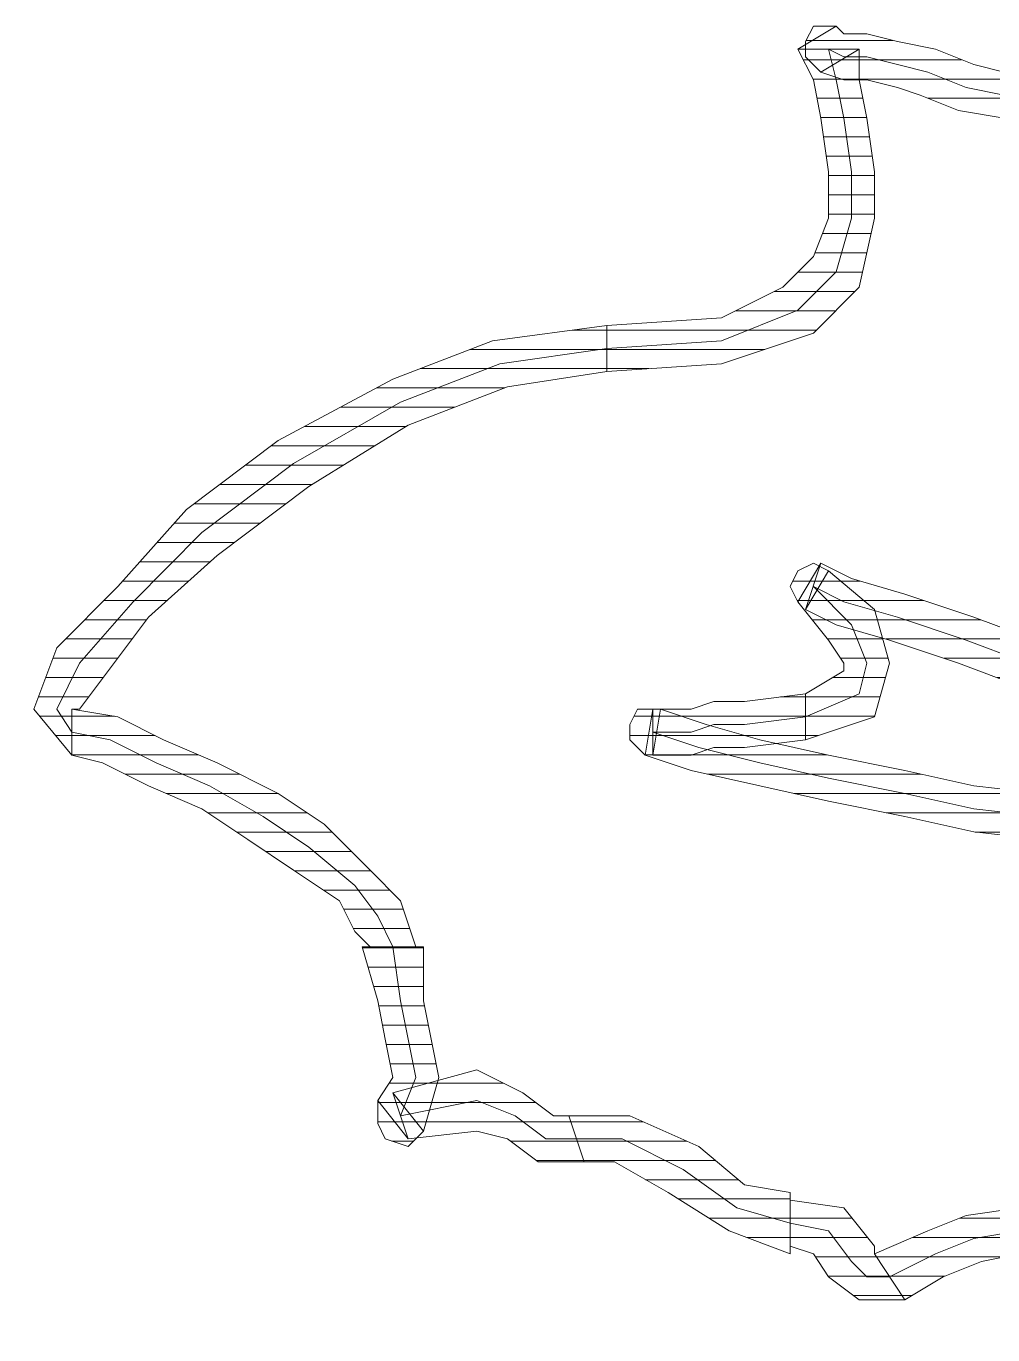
# Model space of a CAD drawing. Header units: centimetres. Extents: x 54005 to 61405, y 90310 to 94744.
# Drawn here: x 56840.96 to 56847.22, y 91940.84 to 91949.31 of the extents above; entities that cross this region are included whole.
import ezdxf

# ---------------------------------------------------------------- set-up
doc = ezdxf.new("R2010")
doc.units = ezdxf.units.CM
doc.header["$LTSCALE"] = 25
doc.layers.get('0').update_dxf_attribs({"lineweight": 0})
doc.layers.add('ÖLCULENDIRME', color=115, linetype='Continuous', lineweight=5)
pattern_1 = [(360, (-5108.51305, -673.59423), (1e-16, 0.125), [25])]

# ---------------------------------------------------------------- blocks, each defined once
blk = doc.blocks.new('by')
at = {"ltscale": 30}
h = blk.add_hatch(dxfattribs=at)
h.set_pattern_fill('DC_LINES', color=256, scale=0.1, style=0)
h.set_pattern_definition(pattern_1)
edge = h.paths.add_edge_path(flags=0)
edge.add_line((6408.6208, 2233.1021), (6408.5222, 2233.1021))
edge.add_line((6408.5222, 2233.1021), (6410.0066, 2232.7544))
edge.add_line((6410.0066, 2232.7544), (6411.3415, 2232.1583))
edge.add_line((6411.3415, 2232.1583), (6412.529, 2231.3139))
edge.add_line((6412.529, 2231.3139), (6413.5193, 2230.3204))
edge.add_line((6413.5193, 2230.3204), (6414.4099, 2229.2772))
edge.add_line((6414.4099, 2229.2772), (6415.1023, 2228.234))
edge.add_line((6415.1023, 2228.234), (6415.5964, 2227.1909))
edge.add_line((6415.5964, 2227.1909), (6415.9929, 2226.3464))
edge.add_line((6415.9929, 2226.3464), (6415.696, 2226.247))
edge.add_line((6415.696, 2226.247), (6415.2995, 2227.0915))
edge.add_line((6415.2995, 2227.0915), (6414.8054, 2228.0354))
edge.add_line((6414.8054, 2228.0354), (6414.113, 2229.0785))
edge.add_line((6414.113, 2229.0785), (6413.321, 2230.1216))
edge.add_line((6413.321, 2230.1216), (6412.3318, 2231.0158))
edge.add_line((6412.3318, 2231.0158), (6411.1443, 2231.8602))
edge.add_line((6411.1443, 2231.8602), (6409.907, 2232.4563))
edge.add_line((6409.907, 2232.4563), (6408.5222, 2232.8041))
edge.add_line((6408.5222, 2232.8041), (6408.4226, 2232.8041))
edge.add_line((6408.4226, 2232.8041), (6408.5222, 2232.8041))
edge.add_line((6408.5222, 2232.8041), (6408.4226, 2232.8537))
edge.add_line((6408.4226, 2232.8537), (6408.3738, 2232.9531))
edge.add_line((6408.3738, 2232.9531), (6408.4226, 2233.0524))
edge.add_line((6408.4226, 2233.0524), (6408.5222, 2233.1021))
h = blk.add_hatch(dxfattribs=at)
h.set_pattern_fill('DC_LINES', color=256, scale=0.1, style=0)
h.set_pattern_definition(pattern_1)
h.paths.add_polyline_path([(6403.6238, 2226.3961), (6404.1189, 2226.3464), (6404.5642, 2226.2968), (6404.9597, 2226.247), (6405.3064, 2226.1974), (6405.6032, 2226.1974), (6405.8503, 2226.247), (6406.0974, 2226.3464), (6406.3454, 2226.4954), (6406.5427, 2226.1974), (6406.197, 2226.0484), (6405.9489, 2225.949), (6405.6032, 2225.8993), (6405.3064, 2225.8993), (6404.9597, 2225.949), (6404.5642, 2225.9987), (6404.1189, 2226.0484), (6403.6238, 2226.098), (6403.5251, 2226.1477), (6403.4753, 2226.247), (6403.5251, 2226.3464)], flags=0)
h = blk.add_hatch(dxfattribs=at)
h.set_pattern_fill('DC_LINES', color=256, scale=0.1, style=0)
h.set_pattern_definition(pattern_1)
edge = h.paths.add_edge_path(flags=0)
edge.add_line((6406.3454, 2226.4954), (6406.6413, 2226.4954))
edge.add_line((6406.6413, 2226.4954), (6406.8396, 2226.3464))
edge.add_line((6406.8396, 2226.3464), (6406.9382, 2226.1974))
edge.add_line((6406.9382, 2226.1974), (6407.0876, 2226.1477))
edge.add_line((6407.0876, 2226.1477), (6407.0876, 2225.8497))
edge.add_line((6407.0876, 2225.8497), (6406.7409, 2225.8993))
edge.add_line((6406.7409, 2225.8993), (6406.5427, 2226.1477))
edge.add_line((6406.5427, 2226.1477), (6406.5427, 2226.1974))
h = blk.add_hatch(dxfattribs=at)
h.set_pattern_fill('DC_LINES', color=256, scale=0.1, style=0)
h.set_pattern_definition(pattern_1)
edge = h.paths.add_edge_path(flags=0)
edge.add_line((6407.0876, 2226.1477), (6407.0876, 2226.1974))
edge.add_line((6407.0876, 2226.1974), (6407.4831, 2226.0484))
edge.add_line((6407.4831, 2226.0484), (6407.8786, 2225.8))
edge.add_line((6407.8786, 2225.8), (6408.2253, 2225.6013))
edge.add_line((6408.2253, 2225.6013), (6408.4226, 2225.6013))
edge.add_line((6408.4226, 2225.6013), (6408.5222, 2225.3032))
edge.add_line((6408.5222, 2225.3032), (6408.1257, 2225.3032))
edge.add_line((6408.1257, 2225.3032), (6407.6804, 2225.5019))
edge.add_line((6407.6804, 2225.5019), (6407.3835, 2225.7503))
edge.add_line((6407.3835, 2225.7503), (6407.0876, 2225.8))
edge.add_line((6407.0876, 2225.8), (6407.0876, 2225.8497))
h = blk.add_hatch(dxfattribs=at)
h.set_pattern_fill('DC_LINES', color=256, scale=0.1, style=0)
h.set_pattern_definition(pattern_1)
edge = h.paths.add_edge_path(flags=0)
edge.add_line((6408.4226, 2225.6013), (6408.7195, 2225.6013))
edge.add_line((6408.7195, 2225.6013), (6408.9177, 2225.4522))
edge.add_line((6408.9177, 2225.4522), (6409.1159, 2225.4026))
edge.add_line((6409.1159, 2225.4026), (6409.5613, 2225.4522))
edge.add_line((6409.5613, 2225.4522), (6409.6599, 2225.1543))
edge.add_line((6409.6599, 2225.1543), (6409.1159, 2225.0052))
edge.add_line((6409.1159, 2225.0052), (6408.8191, 2225.1543))
edge.add_line((6408.8191, 2225.1543), (6408.6208, 2225.3032))
edge.add_line((6408.6208, 2225.3032), (6408.5222, 2225.3032))
h = blk.add_hatch(dxfattribs=at)
h.set_pattern_fill('DC_LINES', color=256, scale=0.1, style=0)
h.set_pattern_definition(pattern_1)
edge = h.paths.add_edge_path(flags=0)
edge.add_line((6409.5613, 2225.4522), (6409.7585, 2225.2039))
edge.add_line((6409.7585, 2225.2039), (6409.6599, 2225.0549))
edge.add_line((6409.6599, 2225.0549), (6409.7097, 2224.8065))
edge.add_line((6409.7097, 2224.8065), (6409.7585, 2224.5581))
edge.add_line((6409.7585, 2224.5581), (6409.8581, 2224.2104))
edge.add_line((6409.8581, 2224.2104), (6409.4616, 2224.2104))
edge.add_line((6409.4616, 2224.2104), (6409.4616, 2224.5581))
edge.add_line((6409.4616, 2224.5581), (6409.4128, 2224.8065))
edge.add_line((6409.4128, 2224.8065), (6409.363, 2225.0549))
edge.add_line((6409.363, 2225.0549), (6409.4616, 2225.4026))
edge.add_line((6409.4616, 2225.4026), (6409.6599, 2225.1543))
edge.add_line((6409.6599, 2225.1543), (6409.4616, 2225.4026))
edge.add_line((6409.4616, 2225.4026), (6409.5613, 2225.5019))
edge.add_line((6409.5613, 2225.5019), (6409.7097, 2225.4522))
edge.add_line((6409.7097, 2225.4522), (6409.7585, 2225.3529))
edge.add_line((6409.7585, 2225.3529), (6409.7585, 2225.2039))
h = blk.add_hatch(dxfattribs=at)
h.set_pattern_fill('DC_LINES', color=256, scale=0.1, style=0)
h.set_pattern_definition(pattern_1)
edge = h.paths.add_edge_path(flags=0)
edge.add_line((6409.8581, 2224.2104), (6409.8083, 2224.2104))
edge.add_line((6409.8083, 2224.2104), (6409.907, 2224.1111))
edge.add_line((6409.907, 2224.1111), (6410.0066, 2223.9123))
edge.add_line((6410.0066, 2223.9123), (6410.3034, 2223.7137))
edge.add_line((6410.3034, 2223.7137), (6410.6003, 2223.515))
edge.add_line((6410.6003, 2223.515), (6410.8972, 2223.3163))
edge.add_line((6410.8972, 2223.3163), (6411.2429, 2223.1673))
edge.add_line((6411.2429, 2223.1673), (6411.5398, 2223.0183))
edge.add_line((6411.5398, 2223.0183), (6411.738, 2222.9685))
edge.add_line((6411.738, 2222.9685), (6411.738, 2222.6706))
edge.add_line((6411.738, 2222.6706), (6411.4411, 2222.7202))
edge.add_line((6411.4411, 2222.7202), (6411.1443, 2222.8692))
edge.add_line((6411.1443, 2222.8692), (6410.7976, 2223.0183))
edge.add_line((6410.7976, 2223.0183), (6410.4021, 2223.2169))
edge.add_line((6410.4021, 2223.2169), (6410.1052, 2223.4156))
edge.add_line((6410.1052, 2223.4156), (6409.8083, 2223.7137))
edge.add_line((6409.8083, 2223.7137), (6409.6101, 2223.9123))
edge.add_line((6409.6101, 2223.9123), (6409.5114, 2224.2104))
edge.add_line((6409.5114, 2224.2104), (6409.4616, 2224.2104))
h = blk.add_hatch(dxfattribs=at)
h.set_pattern_fill('DC_LINES', color=256, scale=0.1, style=0)
h.set_pattern_definition(pattern_1)
edge = h.paths.add_edge_path(flags=0)
edge.add_line((6407.9773, 2222.9685), (6407.9284, 2222.6706))
edge.add_line((6407.9284, 2222.6706), (6407.6316, 2222.7699))
edge.add_line((6407.6316, 2222.7699), (6407.2849, 2222.8692))
edge.add_line((6407.2849, 2222.8692), (6406.8396, 2222.9685))
edge.add_line((6406.8396, 2222.9685), (6406.3454, 2223.0679))
edge.add_line((6406.3454, 2223.0679), (6405.9001, 2223.1673))
edge.add_line((6405.9001, 2223.1673), (6405.4548, 2223.2169))
edge.add_line((6405.4548, 2223.2169), (6405.0583, 2223.3163))
edge.add_line((6405.0583, 2223.3163), (6404.8611, 2223.3659))
edge.add_line((6404.8611, 2223.3659), (6404.9597, 2223.664))
edge.add_line((6404.9597, 2223.664), (6405.1579, 2223.6143))
edge.add_line((6405.1579, 2223.6143), (6405.4548, 2223.515))
edge.add_line((6405.4548, 2223.515), (6405.9001, 2223.4654))
edge.add_line((6405.9001, 2223.4654), (6406.3454, 2223.3659))
edge.add_line((6406.3454, 2223.3659), (6406.8396, 2223.2666))
edge.add_line((6406.8396, 2223.2666), (6407.2849, 2223.1673))
edge.add_line((6407.2849, 2223.1673), (6407.7302, 2223.0679))
edge.add_line((6407.7302, 2223.0679), (6408.0271, 2222.9685))
edge.add_line((6408.0271, 2222.9685), (6407.9773, 2222.6706))
edge.add_line((6407.9773, 2222.6706), (6408.0271, 2222.9685))
edge.add_line((6408.0271, 2222.9685), (6408.1257, 2222.8692))
edge.add_line((6408.1257, 2222.8692), (6408.1257, 2222.7699))
edge.add_line((6408.1257, 2222.7699), (6408.0769, 2222.6706))
edge.add_line((6408.0769, 2222.6706), (6407.9284, 2222.6706))
h = blk.add_hatch(dxfattribs=at)
h.set_pattern_fill('DC_LINES', color=256, scale=0.1, style=0)
h.set_pattern_definition(pattern_1)
edge = h.paths.add_edge_path(flags=0)
edge.add_line((6406.988, 2222.8692), (6407.3835, 2222.9189))
edge.add_line((6407.3835, 2222.9189), (6407.5818, 2222.9189))
edge.add_line((6407.5818, 2222.9189), (6407.7302, 2222.9685))
edge.add_line((6407.7302, 2222.9685), (6407.9773, 2222.9685))
edge.add_line((6407.9773, 2222.9685), (6407.9773, 2222.6706))
edge.add_line((6407.9773, 2222.6706), (6407.7302, 2222.6706))
edge.add_line((6407.7302, 2222.6706), (6407.5818, 2222.6208))
edge.add_line((6407.5818, 2222.6208), (6407.3835, 2222.6208))
edge.add_line((6407.3835, 2222.6208), (6406.988, 2222.5712))
h = blk.add_hatch(dxfattribs=at)
h.set_pattern_fill('DC_LINES', color=256, scale=0.1, style=0)
h.set_pattern_definition(pattern_1)
edge = h.paths.add_edge_path(flags=0)
edge.add_line((6411.738, 2222.9685), (6411.9851, 2222.6706))
edge.add_line((6411.9851, 2222.6706), (6411.8366, 2222.2731))
edge.add_line((6411.8366, 2222.2731), (6411.4411, 2221.8758))
edge.add_line((6411.4411, 2221.8758), (6410.9958, 2221.379))
edge.add_line((6410.9958, 2221.379), (6410.4021, 2220.9319))
edge.add_line((6410.4021, 2220.9319), (6409.6599, 2220.5345))
edge.add_line((6409.6599, 2220.5345), (6409.0163, 2220.2862))
edge.add_line((6409.0163, 2220.2862), (6408.2741, 2220.1868))
edge.add_line((6408.2741, 2220.1868), (6408.2741, 2220.4848))
edge.add_line((6408.2741, 2220.4848), (6408.9177, 2220.5842))
edge.add_line((6408.9177, 2220.5842), (6409.5613, 2220.8326))
edge.add_line((6409.5613, 2220.8326), (6410.2038, 2221.2299))
edge.add_line((6410.2038, 2221.2299), (6410.7976, 2221.677))
edge.add_line((6410.7976, 2221.677), (6411.2429, 2222.0744))
edge.add_line((6411.2429, 2222.0744), (6411.5398, 2222.4718))
edge.add_line((6411.5398, 2222.4718), (6411.6882, 2222.6706))
edge.add_line((6411.6882, 2222.6706), (6411.738, 2222.6706))
h = blk.add_hatch(dxfattribs=at)
h.set_pattern_fill('DC_LINES', color=256, scale=0.1, style=0)
h.set_pattern_definition(pattern_1)
edge = h.paths.add_edge_path(flags=0)
edge.add_line((6406.988, 2222.0247), (6406.8396, 2221.7764))
edge.add_line((6406.8396, 2221.7764), (6406.5427, 2222.0247))
edge.add_line((6406.5427, 2222.0247), (6406.4441, 2222.3725))
edge.add_line((6406.4441, 2222.3725), (6406.5427, 2222.7202))
edge.add_line((6406.5427, 2222.7202), (6406.988, 2222.8692))
edge.add_line((6406.988, 2222.8692), (6406.988, 2222.5712))
edge.add_line((6406.988, 2222.5712), (6406.7409, 2222.4221))
edge.add_line((6406.7409, 2222.4221), (6406.7409, 2222.3725))
edge.add_line((6406.7409, 2222.3725), (6406.8396, 2222.2235))
edge.add_line((6406.8396, 2222.2235), (6407.0378, 2221.9751))
edge.add_line((6407.0378, 2221.9751), (6406.8894, 2221.7268))
edge.add_line((6406.8894, 2221.7268), (6407.0378, 2221.9751))
edge.add_line((6407.0378, 2221.9751), (6407.0876, 2221.8758))
edge.add_line((6407.0876, 2221.8758), (6407.0378, 2221.7764))
edge.add_line((6407.0378, 2221.7764), (6406.9382, 2221.7268))
edge.add_line((6406.9382, 2221.7268), (6406.8396, 2221.7764))
h = blk.add_hatch(dxfattribs=at)
h.set_pattern_fill('DC_LINES', color=256, scale=0.1, style=0)
h.set_pattern_definition(pattern_1)
edge = h.paths.add_edge_path(flags=0)
edge.add_line((6405.6032, 2222.5215), (6405.9988, 2222.3725))
edge.add_line((6405.9988, 2222.3725), (6406.4441, 2222.2235))
edge.add_line((6406.4441, 2222.2235), (6406.7907, 2222.1241))
edge.add_line((6406.7907, 2222.1241), (6406.988, 2222.0247))
edge.add_line((6406.988, 2222.0247), (6406.8894, 2221.7268))
edge.add_line((6406.8894, 2221.7268), (6406.6911, 2221.826))
edge.add_line((6406.6911, 2221.826), (6406.3454, 2221.9254))
edge.add_line((6406.3454, 2221.9254), (6405.9001, 2222.0744))
edge.add_line((6405.9001, 2222.0744), (6405.5036, 2222.2235))
h = blk.add_hatch(dxfattribs=at)
h.set_pattern_fill('DC_LINES', color=256, scale=0.1, style=0)
h.set_pattern_definition(pattern_1)
edge = h.paths.add_edge_path(flags=0)
edge.add_line((6408.2741, 2220.1868), (6407.5329, 2220.1372))
edge.add_line((6407.5329, 2220.1372), (6407.1364, 2219.9384))
edge.add_line((6407.1364, 2219.9384), (6406.9382, 2219.7398))
edge.add_line((6406.9382, 2219.7398), (6406.8396, 2219.4914))
edge.add_line((6406.8396, 2219.4914), (6406.8396, 2219.1933))
edge.add_line((6406.8396, 2219.1933), (6406.8894, 2218.8456))
edge.add_line((6406.8894, 2218.8456), (6406.9382, 2218.5972))
edge.add_line((6406.9382, 2218.5972), (6407.0378, 2218.3985))
edge.add_line((6407.0378, 2218.3985), (6406.6413, 2218.3985))
edge.add_line((6406.6413, 2218.3985), (6406.6413, 2218.5972))
edge.add_line((6406.6413, 2218.5972), (6406.5925, 2218.8456))
edge.add_line((6406.5925, 2218.8456), (6406.5427, 2219.1933))
edge.add_line((6406.5427, 2219.1933), (6406.5427, 2219.4914))
edge.add_line((6406.5427, 2219.4914), (6406.6413, 2219.9384))
edge.add_line((6406.6413, 2219.9384), (6406.9382, 2220.2365))
edge.add_line((6406.9382, 2220.2365), (6407.5329, 2220.4351))
edge.add_line((6407.5329, 2220.4351), (6408.2741, 2220.4848))
h = blk.add_hatch(dxfattribs=at)
h.set_pattern_fill('DC_LINES', color=256, scale=0.1, style=0)
h.set_pattern_definition(pattern_1)
edge = h.paths.add_edge_path(flags=0)
edge.add_line((6407.0378, 2218.3985), (6406.7907, 2218.2495))
edge.add_line((6406.7907, 2218.2495), (6406.7409, 2218.2992))
edge.add_line((6406.7409, 2218.2992), (6406.5925, 2218.2992))
edge.add_line((6406.5925, 2218.2992), (6406.3943, 2218.3488))
edge.add_line((6406.3943, 2218.3488), (6406.1472, 2218.3985))
edge.add_line((6406.1472, 2218.3985), (6405.9001, 2218.4979))
edge.add_line((6405.9001, 2218.4979), (6405.7019, 2218.5476))
edge.add_line((6405.7019, 2218.5476), (6405.3064, 2218.6469))
edge.add_line((6405.3064, 2218.6469), (6404.9597, 2218.7959))
edge.add_line((6404.9597, 2218.7959), (6405.0583, 2219.094))
edge.add_line((6405.0583, 2219.094), (6405.405, 2218.945))
edge.add_line((6405.405, 2218.945), (6405.7019, 2218.8456))
edge.add_line((6405.7019, 2218.8456), (6405.9988, 2218.7959))
edge.add_line((6405.9988, 2218.7959), (6406.2458, 2218.6966))
edge.add_line((6406.2458, 2218.6966), (6406.3943, 2218.6469))
edge.add_line((6406.3943, 2218.6469), (6406.5925, 2218.5972))
edge.add_line((6406.5925, 2218.5972), (6406.7409, 2218.5972))
edge.add_line((6406.7409, 2218.5972), (6406.8894, 2218.5476))
edge.add_line((6406.8894, 2218.5476), (6406.6413, 2218.3985))
edge.add_line((6406.6413, 2218.3985), (6406.8894, 2218.5476))
edge.add_line((6406.8894, 2218.5476), (6406.988, 2218.4483))
edge.add_line((6406.988, 2218.4483), (6406.988, 2218.3488))
edge.add_line((6406.988, 2218.3488), (6406.9382, 2218.2495))
edge.add_line((6406.9382, 2218.2495), (6406.7907, 2218.2495))
for p, q in [((6406.0974, 2226.3464, -4.5045), (6406.3454, 2226.4954, -4.5045)), ((6406.3454, 2226.4954, -4.5045), (6406.3454, 2226.4954, -4.5045)), ((6406.3454, 2226.4954, -4.5045), (6406.6413, 2226.4954, -4.5045)), ((6406.5427, 2226.1974, -4.5045), (6406.3454, 2226.4954, -4.5045)), ((6406.3454, 2226.4954, -4.5045), (6406.3454, 2226.4954, -4.5045)), ((6406.3454, 2226.4954, -4.5045), (6406.5427, 2226.1974, -4.5045)), ((6406.6413, 2226.4954, -4.5045), (6406.8396, 2226.3464, -4.5045)), ((6405.8503, 2226.247, -4.5045), (6406.0974, 2226.3464, -4.5045)), ((6406.4441, 2226.3464, -4.5045), (6406.1472, 2226.1974, -4.5045)), ((6406.5925, 2226.3464, -4.5045), (6406.4441, 2226.3464, -4.5045)), ((6406.6911, 2226.247, -4.5045), (6406.5925, 2226.3464, -4.5045)), ((6406.8396, 2226.3464, -4.5045), (6406.9382, 2226.1974, -4.5045)), ((6405.6032, 2226.1974, -4.5045), (6405.8503, 2226.247, -4.5045)), ((6406.8396, 2226.0484, -4.5045), (6406.6911, 2226.247, -4.5045)), ((6406.1472, 2226.1974, -4.5045), (6405.9001, 2226.098, -4.5045)), ((6406.5427, 2226.1974, -4.5045), (6406.197, 2226.0484, -4.5045)), ((6406.5427, 2226.1477, -4.5045), (6406.5427, 2226.1974, -4.5045)), ((6406.5427, 2226.1974, -4.5045), (6406.5427, 2226.1974, -4.5045)), ((6406.5427, 2226.1974, -4.5045), (6406.5427, 2226.1974, -4.5045)), ((6406.7409, 2225.8993, -4.5045), (6406.5427, 2226.1477, -4.5045)), ((6406.9382, 2226.1974, -4.5045), (6407.0876, 2226.1477, -4.5045)), ((6407.0876, 2226.1477, -4.5045), (6407.0876, 2226.1974, -4.5045)), ((6407.0876, 2226.1974, -4.5045), (6407.4831, 2226.0484, -4.5045)), ((6407.0876, 2226.1477, -4.5045), (6407.0876, 2225.8497, -4.5045)), ((6407.0876, 2225.8497, -4.5045), (6407.0876, 2226.1477, -4.5045)), ((6407.0876, 2226.1477, -4.5045), (6407.0876, 2226.1477, -4.5045)), ((6405.9001, 2226.098, -4.5045), (6405.6032, 2226.0484, -4.5045)), ((6406.197, 2226.0484, -4.5045), (6405.9489, 2225.949, -4.5045)), ((6407.0876, 2225.9987, -4.5045), (6406.8396, 2226.0484, -4.5045)), ((6407.4831, 2226.0484, -4.5045), (6407.8786, 2225.8, -4.5045)), ((6407.4333, 2225.8993, -4.5045), (6407.0876, 2225.9987, -4.5045)), ((6405.9489, 2225.949, -4.5045), (6405.6032, 2225.8993, -4.5045)), ((6407.0876, 2225.8497, -4.5045), (6406.7409, 2225.8993, -4.5045)), ((6407.78, 2225.651, -4.5045), (6407.4333, 2225.8993, -4.5045)), ((6407.0876, 2225.8, -4.5045), (6407.0876, 2225.8497, -4.5045)), ((6407.3835, 2225.7503, -4.5045), (6407.0876, 2225.8, -4.5045)), ((6407.8786, 2225.8, -4.5045), (6408.2253, 2225.6013, -4.5045)), ((6407.6804, 2225.5019, -4.5045), (6407.3835, 2225.7503, -4.5045)), ((6408.1755, 2225.4522, -4.5045), (6407.78, 2225.651, -4.5045)), ((6408.2253, 2225.6013, -4.5045), (6408.4226, 2225.6013, -4.5045)), ((6408.4226, 2225.6013, -4.5045), (6408.4226, 2225.6013, -4.5045)), ((6408.4226, 2225.6013, -4.5045), (6408.7195, 2225.6013, -4.5045)), ((6408.5222, 2225.3032, -4.5045), (6408.4226, 2225.6013, -4.5045)), ((6408.4226, 2225.6013, -4.5045), (6408.4226, 2225.6013, -4.5045)), ((6408.4226, 2225.6013, -4.5045), (6408.5222, 2225.3032, -4.5045)), ((6408.7195, 2225.6013, -4.5045), (6408.9177, 2225.4522, -4.5045)), ((6408.1257, 2225.3032, -4.5045), (6407.6804, 2225.5019, -4.5045)), ((6408.4724, 2225.4522, -4.5045), (6408.1755, 2225.4522, -4.5045)), ((6408.6706, 2225.4522, -4.5045), (6408.4724, 2225.4522, -4.5045)), ((6408.8679, 2225.3032, -4.5045), (6408.6706, 2225.4522, -4.5045)), ((6408.9177, 2225.4522, -4.5045), (6409.1159, 2225.4026, -4.5045)), ((6409.1159, 2225.4026, -4.5045), (6409.5613, 2225.4522, -4.5045)), ((6409.4616, 2225.4026, -4.5045), (6409.5613, 2225.5019, -4.5045)), ((6409.5613, 2225.5019, -4.5045), (6409.7097, 2225.4522, -4.5045)), ((6409.5613, 2225.4522, -4.5045), (6409.7585, 2225.2039, -4.5045)), ((6409.7585, 2225.2039, -4.5045), (6409.5613, 2225.4522, -4.5045)), ((6409.5613, 2225.4522, -4.5045), (6409.5613, 2225.4522, -4.5045)), ((6409.5613, 2225.4522, -4.5045), (6409.6599, 2225.1543, -4.5045)), ((6409.7097, 2225.4522, -4.5045), (6409.7585, 2225.3529, -4.5045)), ((6409.363, 2225.0549, -4.5045), (6409.4616, 2225.4026, -4.5045)), ((6409.4616, 2225.4026, -4.5045), (6409.6599, 2225.1543, -4.5045)), ((6409.6599, 2225.1543, -4.5045), (6409.4616, 2225.4026, -4.5045)), ((6408.5222, 2225.3032, -4.5045), (6408.1257, 2225.3032, -4.5045)), ((6408.6208, 2225.3032, -4.5045), (6408.5222, 2225.3032, -4.5045)), ((6408.5222, 2225.3032, -4.5045), (6408.5222, 2225.3032, -4.5045)), ((6408.8191, 2225.1543, -4.5045), (6408.6208, 2225.3032, -4.5045)), ((6409.1159, 2225.2039, -4.5045), (6408.8679, 2225.3032, -4.5045)), ((6409.6101, 2225.3032, -4.5045), (6409.1159, 2225.2039, -4.5045)), ((6409.5114, 2225.0549, -4.5045), (6409.6101, 2225.3032, -4.5045)), ((6409.7585, 2225.3529, -4.5045), (6409.7585, 2225.2039, -4.5045)), ((6409.7585, 2225.2039, -4.5045), (6409.6599, 2225.0549, -4.5045)), ((6409.1159, 2225.0052, -4.5045), (6408.8191, 2225.1543, -4.5045)), ((6409.6599, 2225.1543, -4.5045), (6409.1159, 2225.0052, -4.5045)), ((6409.4128, 2224.8065, -4.5045), (6409.363, 2225.0549, -4.5045)), ((6409.5613, 2224.8065, -4.5045), (6409.5114, 2225.0549, -4.5045)), ((6409.6599, 2225.0549, -4.5045), (6409.7097, 2224.8065, -4.5045)), ((6409.4616, 2224.5581, -4.5045), (6409.4128, 2224.8065, -4.5045)), ((6409.6101, 2224.5581, -4.5045), (6409.5613, 2224.8065, -4.5045)), ((6409.7097, 2224.8065, -4.5045), (6409.7585, 2224.5581, -4.5045)), ((6409.4616, 2224.2104, -4.5045), (6409.4616, 2224.5581, -4.5045)), ((6409.6599, 2224.2104, -4.5045), (6409.6101, 2224.5581, -4.5045)), ((6409.7585, 2224.5581, -4.5045), (6409.8581, 2224.2104, -4.5045)), ((6409.5114, 2224.2104, -4.5045), (6409.4616, 2224.2104, -4.5045)), ((6409.4616, 2224.2104, -4.5045), (6409.8581, 2224.2104, -4.5045)), ((6409.8581, 2224.2104, -4.5045), (6409.4616, 2224.2104, -4.5045)), ((6409.6101, 2223.9123, -4.5045), (6409.5114, 2224.2104, -4.5045)), ((6409.7585, 2224.0117, -4.5045), (6409.6599, 2224.2104, -4.5045)), ((6409.8581, 2224.2104, -4.5045), (6409.8083, 2224.2104, -4.5045)), ((6409.8083, 2224.2104, -4.5045), (6409.907, 2224.1111, -4.5045)), ((6409.8581, 2224.2104, -4.5045), (6409.8581, 2224.2104, -4.5045)), ((6409.907, 2224.1111, -4.5045), (6410.0066, 2223.9123, -4.5045)), ((6409.907, 2223.813, -4.5045), (6409.7585, 2224.0117, -4.5045)), ((6409.8083, 2223.7137, -4.5045), (6409.6101, 2223.9123, -4.5045)), ((6410.0066, 2223.9123, -4.5045), (6410.3034, 2223.7137, -4.5045)), ((6410.2038, 2223.5647, -4.5045), (6409.907, 2223.813, -4.5045)), ((6410.1052, 2223.4156, -4.5045), (6409.8083, 2223.7137, -4.5045)), ((6410.3034, 2223.7137, -4.5045), (6410.6003, 2223.515, -4.5045)), ((6405.4548, 2223.515, -4.5045), (6405.9001, 2223.4654, -4.5045)), ((6410.5007, 2223.3659, -4.5045), (6410.2038, 2223.5647, -4.5045)), ((6410.6003, 2223.515, -4.5045), (6410.8972, 2223.3163, -4.5045)), ((6405.9001, 2223.4654, -4.5045), (6406.3454, 2223.3659, -4.5045)), ((6410.4021, 2223.2169, -4.5045), (6410.1052, 2223.4156, -4.5045)), ((6405.4548, 2223.3659, -4.5045), (6405.9001, 2223.3163, -4.5045)), ((6406.3454, 2223.3659, -4.5045), (6406.8396, 2223.2666, -4.5045)), ((6410.8474, 2223.1673, -4.5045), (6410.5007, 2223.3659, -4.5045)), ((6405.9001, 2223.3163, -4.5045), (6406.3454, 2223.2169, -4.5045)), ((6406.8396, 2223.2666, -4.5045), (6407.2849, 2223.1673, -4.5045)), ((6410.8972, 2223.3163, -4.5045), (6411.2429, 2223.1673, -4.5045)), ((6405.9001, 2223.1673, -4.5045), (6405.4548, 2223.2169, -4.5045)), ((6406.3454, 2223.0679, -4.5045), (6405.9001, 2223.1673, -4.5045)), ((6406.3454, 2223.2169, -4.5045), (6406.8396, 2223.1176, -4.5045)), ((6407.2849, 2223.1673, -4.5045), (6407.7302, 2223.0679, -4.5045)), ((6410.7976, 2223.0183, -4.5045), (6410.4021, 2223.2169, -4.5045)), ((6411.1931, 2223.0183, -4.5045), (6410.8474, 2223.1673, -4.5045)), ((6411.2429, 2223.1673, -4.5045), (6411.5398, 2223.0183, -4.5045)), ((6406.8396, 2223.1176, -4.5045), (6407.2849, 2223.0183, -4.5045)), ((6406.8396, 2222.9685, -4.5045), (6406.3454, 2223.0679, -4.5045)), ((6407.2849, 2223.0183, -4.5045), (6407.6804, 2222.9189, -4.5045)), ((6407.7302, 2223.0679, -4.5045), (6408.0271, 2222.9685, -4.5045)), ((6411.1443, 2222.8692, -4.5045), (6410.7976, 2223.0183, -4.5045)), ((6411.49, 2222.8692, -4.5045), (6411.1931, 2223.0183, -4.5045)), ((6411.5398, 2223.0183, -4.5045), (6411.738, 2222.9685, -4.5045)), ((6407.2849, 2222.8692, -4.5045), (6406.8396, 2222.9685, -4.5045)), ((6406.988, 2222.8692, -4.5045), (6407.3835, 2222.9189, -4.5045)), ((6407.3835, 2222.9189, -4.5045), (6407.5818, 2222.9189, -4.5045)), ((6407.5818, 2222.9189, -4.5045), (6407.7302, 2222.9685, -4.5045)), ((6407.6804, 2222.9189, -4.5045), (6407.9773, 2222.8195, -4.5045)), ((6407.7302, 2222.9685, -4.5045), (6407.9773, 2222.9685, -4.5045)), ((6407.9773, 2222.9685, -4.5045), (6407.9284, 2222.6706, -4.5045)), ((6407.9284, 2222.6706, -4.5045), (6407.9773, 2222.9685, -4.5045)), ((6408.0271, 2222.9685, -4.5045), (6407.9773, 2222.6706, -4.5045)), ((6407.9773, 2222.6706, -4.5045), (6408.0271, 2222.9685, -4.5045)), ((6407.9773, 2222.9685, -4.5045), (6407.9773, 2222.9685, -4.5045)), ((6407.9773, 2222.9685, -4.5045), (6407.9773, 2222.6706, -4.5045)), ((6408.0271, 2222.9685, -4.5045), (6408.1257, 2222.8692, -4.5045)), ((6411.738, 2222.9685, -4.5045), (6411.738, 2222.9685, -4.5045)), ((6411.738, 2222.9685, -4.5045), (6411.9851, 2222.6706, -4.5045)), ((6411.738, 2222.6706, -4.5045), (6411.738, 2222.9685, -4.5045)), ((6411.738, 2222.9685, -4.5045), (6411.738, 2222.9685, -4.5045)), ((6411.738, 2222.9685, -4.5045), (6411.738, 2222.6706, -4.5045)), ((6406.5427, 2222.7202, -4.5045), (6406.988, 2222.8692, -4.5045)), ((6406.988, 2222.8692, -4.5045), (6406.988, 2222.8692, -4.5045)), ((6406.988, 2222.5712, -4.5045), (6406.988, 2222.8692, -4.5045)), ((6406.988, 2222.8692, -4.5045), (6406.988, 2222.8692, -4.5045)), ((6406.988, 2222.8692, -4.5045), (6406.988, 2222.5712, -4.5045)), ((6407.6316, 2222.7699, -4.5045), (6407.2849, 2222.8692, -4.5045)), ((6407.7302, 2222.8195, -4.5045), (6407.5818, 2222.7699, -4.5045)), ((6407.9773, 2222.8195, -4.5045), (6407.7302, 2222.8195, -4.5045)), ((6408.1257, 2222.8692, -4.5045), (6408.1257, 2222.7699, -4.5045)), ((6411.4411, 2222.7202, -4.5045), (6411.1443, 2222.8692, -4.5045)), ((6411.738, 2222.8195, -4.5045), (6411.49, 2222.8692, -4.5045)), ((6411.8366, 2222.6706, -4.5045), (6411.738, 2222.8195, -4.5045)), ((6407.3835, 2222.7699, -4.5045), (6406.988, 2222.7202, -4.5045)), ((6407.5818, 2222.7699, -4.5045), (6407.3835, 2222.7699, -4.5045)), ((6407.9284, 2222.6706, -4.5045), (6407.6316, 2222.7699, -4.5045)), ((6408.1257, 2222.7699, -4.5045), (6408.0769, 2222.6706, -4.5045)), ((6406.4441, 2222.3725, -4.5045), (6406.5427, 2222.7202, -4.5045)), ((6406.988, 2222.7202, -4.5045), (6406.6413, 2222.5712, -4.5045)), ((6407.7302, 2222.6706, -4.5045), (6407.5818, 2222.6208, -4.5045)), ((6407.9773, 2222.6706, -4.5045), (6407.7302, 2222.6706, -4.5045)), ((6408.0769, 2222.6706, -4.5045), (6407.9284, 2222.6706, -4.5045)), ((6411.738, 2222.6706, -4.5045), (6411.4411, 2222.7202, -4.5045)), ((6411.5398, 2222.4718, -4.5045), (6411.6882, 2222.6706, -4.5045)), ((6411.6882, 2222.3725, -4.5045), (6411.8366, 2222.6706, -4.5045)), ((6411.6882, 2222.6706, -4.5045), (6411.738, 2222.6706, -4.5045)), ((6411.738, 2222.6706, -4.5045), (6411.738, 2222.6706, -4.5045)), ((6411.9851, 2222.6706, -4.5045), (6411.8366, 2222.2731, -4.5045)), ((6406.6413, 2222.5712, -4.5045), (6406.5925, 2222.3725, -4.5045)), ((6406.988, 2222.5712, -4.5045), (6406.7409, 2222.4221, -4.5045)), ((6407.3835, 2222.6208, -4.5045), (6406.988, 2222.5712, -4.5045)), ((6406.988, 2222.5712, -4.5045), (6406.988, 2222.5712, -4.5045)), ((6407.5818, 2222.6208, -4.5045), (6407.3835, 2222.6208, -4.5045)), ((6405.6032, 2222.5215, -4.5045), (6405.9988, 2222.3725, -4.5045)), ((6406.7409, 2222.4221, -4.5045), (6406.7409, 2222.3725, -4.5045)), ((6411.2429, 2222.0744, -4.5045), (6411.5398, 2222.4718, -4.5045)), ((6405.9489, 2222.2235, -4.5045), (6405.5534, 2222.3725, -4.5045)), ((6405.9988, 2222.3725, -4.5045), (6406.4441, 2222.2235, -4.5045)), ((6406.5427, 2222.0247, -4.5045), (6406.4441, 2222.3725, -4.5045)), ((6406.5925, 2222.3725, -4.5045), (6406.6911, 2222.1241, -4.5045)), ((6406.7409, 2222.3725, -4.5045), (6406.8396, 2222.2235, -4.5045)), ((6411.3415, 2221.9751, -4.5045), (6411.6882, 2222.3725, -4.5045)), ((6411.8366, 2222.2731, -4.5045), (6411.4411, 2221.8758, -4.5045)), ((6405.9001, 2222.0744, -4.5045), (6405.5036, 2222.2235, -4.5045)), ((6406.3943, 2222.0744, -4.5045), (6405.9489, 2222.2235, -4.5045)), ((6406.4441, 2222.2235, -4.5045), (6406.7907, 2222.1241, -4.5045)), ((6406.8396, 2222.2235, -4.5045), (6407.0378, 2221.9751, -4.5045)), ((6406.3454, 2221.9254, -4.5045), (6405.9001, 2222.0744, -4.5045)), ((6406.7409, 2221.9751, -4.5045), (6406.3943, 2222.0744, -4.5045)), ((6406.6911, 2222.1241, -4.5045), (6406.9382, 2221.8758, -4.5045)), ((6406.7907, 2222.1241, -4.5045), (6406.988, 2222.0247, -4.5045)), ((6410.7976, 2221.677, -4.5045), (6411.2429, 2222.0744, -4.5045)), ((6406.8396, 2221.7764, -4.5045), (6406.5427, 2222.0247, -4.5045)), ((6406.9382, 2221.8758, -4.5045), (6406.7409, 2221.9751, -4.5045)), ((6406.988, 2222.0247, -4.5045), (6406.8396, 2221.7764, -4.5045)), ((6406.8396, 2221.7764, -4.5045), (6406.988, 2222.0247, -4.5045)), ((6406.988, 2222.0247, -4.5045), (6406.8894, 2221.7268, -4.5045)), ((6407.0378, 2221.9751, -4.5045), (6406.8894, 2221.7268, -4.5045)), ((6406.8894, 2221.7268, -4.5045), (6407.0378, 2221.9751, -4.5045)), ((6406.988, 2222.0247, -4.5045), (6406.988, 2222.0247, -4.5045)), ((6407.0378, 2221.9751, -4.5045), (6407.0876, 2221.8758, -4.5045)), ((6410.8972, 2221.528, -4.5045), (6411.3415, 2221.9751, -4.5045)), ((6406.6911, 2221.826, -4.5045), (6406.3454, 2221.9254, -4.5045)), ((6406.8894, 2221.7268, -4.5045), (6406.6911, 2221.826, -4.5045)), ((6407.0876, 2221.8758, -4.5045), (6407.0378, 2221.7764, -4.5045)), ((6411.4411, 2221.8758, -4.5045), (6410.9958, 2221.379, -4.5045)), ((6406.9382, 2221.7268, -4.5045), (6406.8396, 2221.7764, -4.5045)), ((6407.0378, 2221.7764, -4.5045), (6406.9382, 2221.7268, -4.5045)), ((6410.2038, 2221.2299, -4.5045), (6410.7976, 2221.677, -4.5045)), ((6410.3034, 2221.081, -4.5045), (6410.8972, 2221.528, -4.5045)), ((6410.9958, 2221.379, -4.5045), (6410.4021, 2220.9319, -4.5045)), ((6409.5613, 2220.8326, -4.5045), (6410.2038, 2221.2299, -4.5045)), ((6409.6101, 2220.6836, -4.5045), (6410.3034, 2221.081, -4.5045)), ((6410.4021, 2220.9319, -4.5045), (6409.6599, 2220.5345, -4.5045)), ((6408.9177, 2220.5842, -4.5045), (6409.5613, 2220.8326, -4.5045)), ((6408.9675, 2220.4351, -4.5045), (6409.6101, 2220.6836, -4.5045)), ((6408.2741, 2220.4848, -4.5045), (6408.9177, 2220.5842, -4.5045)), ((6409.6599, 2220.5345, -4.5045), (6409.0163, 2220.2862, -4.5045)), ((6407.5329, 2220.4351, -4.5045), (6408.2741, 2220.4848, -4.5045)), ((6408.2741, 2220.4848, -4.5045), (6408.2741, 2220.4848, -4.5045)), ((6408.2741, 2220.4848, -4.5045), (6408.2741, 2220.1868, -4.5045)), ((6408.2741, 2220.1868, -4.5045), (6408.2741, 2220.4848, -4.5045)), ((6406.9382, 2220.2365, -4.5045), (6407.5329, 2220.4351, -4.5045)), ((6408.2741, 2220.3358, -4.5045), (6408.9675, 2220.4351, -4.5045)), ((6407.0378, 2220.0874, -4.5045), (6407.5329, 2220.2862, -4.5045)), ((6407.5329, 2220.2862, -4.5045), (6408.2741, 2220.3358, -4.5045)), ((6409.0163, 2220.2862, -4.5045), (6408.2741, 2220.1868, -4.5045)), ((6406.6413, 2219.9384, -4.5045), (6406.9382, 2220.2365, -4.5045)), ((6407.5329, 2220.1372, -4.5045), (6407.1364, 2219.9384, -4.5045)), ((6408.2741, 2220.1868, -4.5045), (6407.5329, 2220.1372, -4.5045)), ((6408.2741, 2220.1868, -4.5045), (6408.2741, 2220.1868, -4.5045)), ((6408.2741, 2220.1868, -4.5045), (6408.2741, 2220.1868, -4.5045)), ((6406.7907, 2219.8391, -4.5045), (6407.0378, 2220.0874, -4.5045)), ((6406.5427, 2219.4914, -4.5045), (6406.6413, 2219.9384, -4.5045)), ((6407.1364, 2219.9384, -4.5045), (6406.9382, 2219.7398, -4.5045)), ((6406.6911, 2219.4914, -4.5045), (6406.7907, 2219.8391, -4.5045)), ((6406.9382, 2219.7398, -4.5045), (6406.8396, 2219.4914, -4.5045)), ((6406.5427, 2219.1933, -4.5045), (6406.5427, 2219.4914, -4.5045)), ((6406.6911, 2219.1933, -4.5045), (6406.6911, 2219.4914, -4.5045)), ((6406.8396, 2219.4914, -4.5045), (6406.8396, 2219.1933, -4.5045)), ((6406.5925, 2218.8456, -4.5045), (6406.5427, 2219.1933, -4.5045)), ((6406.7409, 2218.8456, -4.5045), (6406.6911, 2219.1933, -4.5045)), ((6406.8396, 2219.1933, -4.5045), (6406.8894, 2218.8456, -4.5045)), ((6405.7019, 2218.8456, -4.5045), (6405.9988, 2218.7959, -4.5045)), ((6406.6413, 2218.5972, -4.5045), (6406.5925, 2218.8456, -4.5045)), ((6406.7907, 2218.5972, -4.5045), (6406.7409, 2218.8456, -4.5045)), ((6406.8894, 2218.8456, -4.5045), (6406.9382, 2218.5972, -4.5045)), ((6405.9988, 2218.7959, -4.5045), (6406.2458, 2218.6966, -4.5045)), ((6405.7019, 2218.6966, -4.5045), (6405.9489, 2218.6469, -4.5045)), ((6406.2458, 2218.6966, -4.5045), (6406.3943, 2218.6469, -4.5045)), ((6405.9489, 2218.6469, -4.5045), (6406.197, 2218.5476, -4.5045)), ((6406.3943, 2218.6469, -4.5045), (6406.5925, 2218.5972, -4.5045)), ((6406.5925, 2218.5972, -4.5045), (6406.7409, 2218.5972, -4.5045)), ((6406.6413, 2218.3985, -4.5045), (6406.6413, 2218.5972, -4.5045)), ((6406.7409, 2218.5972, -4.5045), (6406.8894, 2218.5476, -4.5045)), ((6406.8396, 2218.3985, -4.5045), (6406.7907, 2218.5972, -4.5045)), ((6406.9382, 2218.5972, -4.5045), (6407.0378, 2218.3985, -4.5045)), ((6405.9001, 2218.4979, -4.5045), (6405.7019, 2218.5476, -4.5045)), ((6406.197, 2218.5476, -4.5045), (6406.3943, 2218.4979, -4.5045)), ((6406.8894, 2218.5476, -4.5045), (6406.6413, 2218.3985, -4.5045)), ((6406.6413, 2218.3985, -4.5045), (6406.8894, 2218.5476, -4.5045)), ((6406.8894, 2218.5476, -4.5045), (6406.988, 2218.4483, -4.5045)), ((6406.1472, 2218.3985, -4.5045), (6405.9001, 2218.4979, -4.5045)), ((6406.3943, 2218.4979, -4.5045), (6406.5925, 2218.4483, -4.5045)), ((6406.5925, 2218.4483, -4.5045), (6406.7409, 2218.4483, -4.5045)), ((6406.7409, 2218.4483, -4.5045), (6406.8396, 2218.3985, -4.5045)), ((6406.988, 2218.4483, -4.5045), (6406.988, 2218.3488, -4.5045)), ((6406.3943, 2218.3488, -4.5045), (6406.1472, 2218.3985, -4.5045)), ((6406.5925, 2218.2992, -4.5045), (6406.3943, 2218.3488, -4.5045)), ((6407.0378, 2218.3985, -4.5045), (6406.6413, 2218.3985, -4.5045)), ((6407.0378, 2218.3985, -4.5045), (6406.7907, 2218.2495, -4.5045)), ((6406.7907, 2218.2495, -4.5045), (6407.0378, 2218.3985, -4.5045)), ((6406.988, 2218.3488, -4.5045), (6406.9382, 2218.2495, -4.5045)), ((6407.0378, 2218.3985, -4.5045), (6407.0378, 2218.3985, -4.5045)), ((6406.7409, 2218.2992, -4.5045), (6406.5925, 2218.2992, -4.5045)), ((6406.7907, 2218.2495, -4.5045), (6406.7409, 2218.2992, -4.5045)), ((6406.9382, 2218.2495, -4.5045), (6406.7907, 2218.2495, -4.5045))]:
    blk.add_line(p, q, dxfattribs=at)

msp = doc.modelspace()

# ---------------------------------------------------------------- block references
at = {"layer": 'ÖLCULENDIRME', "rotation": 180}
msp.add_blockref('by', (63252.9924, 94167.5609, 4.5045), dxfattribs=at)

doc.saveas('drawing.dxf')
